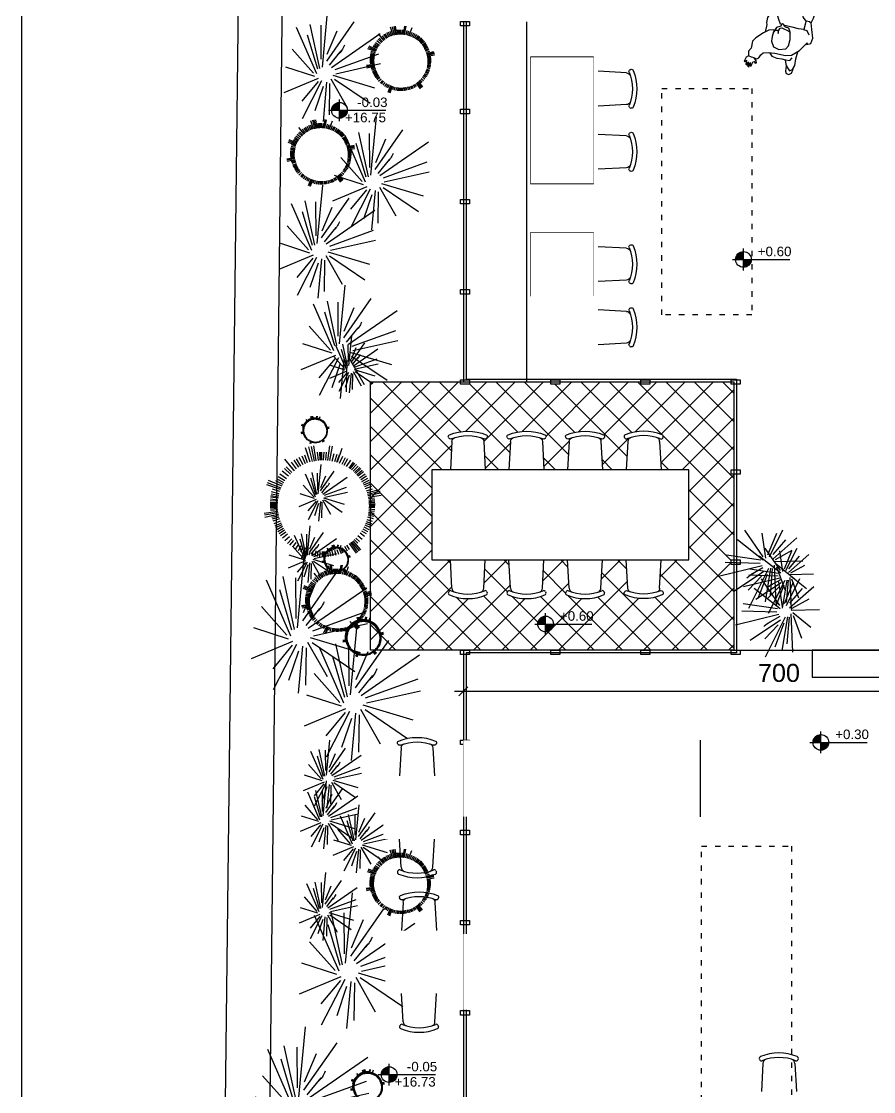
# Model space of a CAD drawing. Header units: millimetres. Extents: x 527230 to 534999, y 4569494 to 4575436.
# Drawn here: x 529141 to 530086, y 4571539 to 4572726 of the extents above; entities that cross this region are included whole.
import ezdxf
from ezdxf.enums import TextEntityAlignment as Align

# ---------------------------------------------------------------- set-up
doc = ezdxf.new("R2010")
doc.units = ezdxf.units.MM
doc.set_wipeout_variables(frame=1)
doc.linetypes.add('ACAD_ISO03W100', pattern=[30, 12, -18])
doc.layers.get('0').update_dxf_attribs({"lineweight": 0})
for name, color, linetype in [('HM-A-Merdiven', 55, 'Continuous'), ('HM-A-MobilyaSabit', 33, 'Continuous'), ('HM-L-Agac', 76, 'Continuous'), ('HM-M-Cam', 10, 'Continuous'), ('HM-S-Ahsap', 42, 'Continuous'), ('HM-S-Betonarme', 3, 'Continuous'), ('HM-X-CizgiGorunusM', 9, 'Continuous'), ('HM-X-CizgiGorunusS', 8, 'Continuous'), ('HM-X-EtiketKot', 1, 'Continuous'), ('HM-X-Pafta', 7, 'Continuous'), ('HM-X-TaramaGorunusOn', 251, 'Continuous')]:
    doc.layers.add(name, color=color, linetype=linetype)
doc.layers.add('HM-X-Olcu', color=7, linetype='Continuous', true_color=0xfa0000)
doc.styles.add('HM-100', font='arial.ttf', dxfattribs={"height": 20})
doc.linetypes.add('ZIGZAG', pattern='A,0.00254,-5.08,[131,ltypeshp.shx,S=5.08,R=0,X=-5.08,Y=0],-10.16,[131,ltypeshp.shx,S=5.08,R=180,X=5.08,Y=0],-5.08', length=20.32254)
doc.dimstyles.new('HM-100', dxfattribs={"dimscale": 100, "dimtxt": 20, "dimasz": 0.1, "dimexe": 0.1, "dimexo": 0.1, "dimgap": 0.1, "dimtad": 1, "dimdec": 0, "dimzin": 3, "dimdsep": 46, "dimtxsty": 'HM-100', "dimblk": 'OBLIQUE', "dimcen": 0, "dimdle": 0.1, "dimclrd": 256, "dimclre": 256, "dimclrt": 256, "dimadec": 1, "dimazin": 0, "dimtfac": 0.75, "dimtdec": 0, "dimtix": 1, "dimtmove": 2, "dimatfit": 2, "dimldrblk": 'DOT', "dimfxl": 1, "dimfrac": 1, "dimtolj": 1, "dimtzin": 0, "dimlwd": -1, "dimlwe": -1, "dimarcsym": 0})

# ---------------------------------------------------------------- blocks, each defined once
blk = doc.blocks.new('*U21')
for p, q in [((0, -151), (0, 151)), ((-151, 0), (643, 0))]:
    blk.add_line(p, q)
at = {"const_width": 109}
for points in [[(0, 54, 0.414214), (-54, 0, 0.414214)], [(0, -54, 0.414214), (54, 0, 0.414214)]]:
    blk.add_lwpolyline(points, format="xyb", dxfattribs=at)
blk.add_circle((0, 0), 109)
at = {"style": 'HM-100'}
for tag, p in [('%%P0.00', (666, 45)), ('-0.07', (645, -166))]:
    blk.add_attdef(tag, text='', height=132, dxfattribs=at).set_placement(p, align=Align.RIGHT)
blk = doc.blocks.new('10x5')
blk.add_lwpolyline([(125100.482784, -29564.913298), (125090.482784, -29564.913298), (125090.482784, -29569.913298), (125100.482784, -29569.913298)], close=True)
blk = doc.blocks.new('dfgdfgfd')
for p, q in [((70174.1, -6848.9), (70172.4, -6817.6)), ((70209.4, -6848.9), (70211.1, -6817.6)), ((70170.7, -6852.9), (70170.2, -6853.8)), ((70212.9, -6852.9), (70213.3, -6853.8))]:
    blk.add_line(p, q)
for centre, radius, start, end in [((70172.5, -6853.7), 2, 67.7783, 155.5308), ((70191.8, -6806.5), 49, 247.7783, 292.2217), ((70179.1, -6848.7), 5, 183.0713, 253.239), ((70204.4, -6848.7), 5, 286.761, 356.9287), ((70211, -6853.7), 2, 24.4692, 112.2217), ((70172.1, -6854.6), 2, 155.5308, 247.7351), ((70191.8, -6806.5), 54, 247.7351, 292.2649), ((70211.5, -6854.6), 2, 292.2649, 24.4692)]:
    blk.add_arc(centre, radius, start, end)
blk = doc.blocks.new('dew')
blk.add_lwpolyline([(285, 100), (0, 100), (0, 0), (285, 0)], close=True)
at = {"xscale": -1, "rotation": 180}
for p in [(-70151.8, -6717.6), (-70086.8, -6717.6), (-70021.8, -6717.6)]:
    blk.add_blockref('dfgdfgfd', p, dxfattribs=at)
at = {"rotation": 180}
blk.add_blockref('dfgdfgfd', (70426.8, -6717.6), dxfattribs=at)
for p in [(-70151.8, 6817.6), (-70086.8, 6817.6), (-70021.8, 6817.6)]:
    blk.add_blockref('dfgdfgfd', p)
at = {"xscale": -1}
blk.add_blockref('dfgdfgfd', (70426.8, 6817.6), dxfattribs=at)
blk = doc.blocks.new('02PMAN01')
at = {"color": 0, "linetype": 'ByBlock'}
for points in [[(2.53, 3.24), (2.19, 5.06), (0.97, 6.88), (-1.05, 9.38), (-2.4, 10.46), (-4.97, 10.59), (-6.05, 11.4), (-7.74, 11.27), (-8.34, 12.08), (-9.83, 12.55), (-10.1, 12.28), (-9.42, 11.74), (-10.84, 11.87), (-11.11, 11.54), (-9.9, 11.13), (-11.52, 11.06), (-11.72, 10.66), (-10.1, 10.39), (-11.25, 10.25), (-11.25, 9.85), (-9.69, 9.51), (-9.56, 9.04), (-10.1, 8.57), (-9.96, 8.16), (-9.22, 8.3), (-8.28, 9.11), (-8.48, 8.16), (-8.01, 7.49), (-6.93, 6.88), (-6.12, 6.14), (-5.78, 4.38), (-5.78, 2.02), (-6.12, -1.89), (-5.85, -4.05), (-3.82, -6.61), (-0.85, -9.04), (-1.39, -8.91), (-0.92, -10.39), (1.04, -10.93), (4.08, -10.26), (6.44, -9.72), (8.27, -10.39), (9.96, -10.73), (10.36, -10.26), (9.48, -10.06), (10.9, -9.92), (11.04, -9.45), (10.56, -9.38), (11.58, -9.25), (11.71, -8.71), (10.83, -8.5), (11.78, -8.3), (11.78, -7.9), (8.81, -7.56), (9.21, -7.15), (10.02, -6.48), (9.69, -6.01), (8, -6.61), (6.85, -7.76), (6.11, -7.69), (3.81, -7.36), (3.81, -5.47), (4.22, -3.11), (4.45, -0.37)], [(-8.21, 9.11), (-8.14, 10.19), (-7.74, 11.2)], [(4.75, 0.95), (4.82, 1.21), (6.31, 1.89), (8, 2.63), (8.88, 3.44), (9.42, 4.05), (9.08, 4.86), (7.93, 5.33), (6.65, 6.07), (4.76, 6.2), (4.15, 6), (3.54, 6.07), (1.45, 6.34)], [(7.32, 5.8), (11.64, 6.54), (13.2, 6.2), (14.48, 5.26), (14.48, 4.05), (13.33, 3.44), (11.98, 3.24), (10.5, 3.3), (8.74, 3.03)], [(-5.91, 3.78), (-6.93, 2.9), (-7.47, 1.08), (-7.53, -0.74), (-7.74, -2.09), (-7.74, -3.58), (-6.72, -4.39)], [(1.61, 3.24), (2.46, 2.63), (2.53, 2.02), (2.19, 1.68), (1.4, 1.62), (2.53, 1.48), (3.27, 1.14), (3.47, 0.54), (3.27, -0.2), (2.93, -1.28), (2.53, -2.23), (1.79, -2.63)], [(-9.83, -2.57), (-11.79, -2.5), (-12.6, -2.9), (-12.8, -3.85), (-12.19, -4.73), (-10.78, -5.13)], [(-7.74, -1.96), (-9.29, -2.36), (-10.51, -3.11), (-11.45, -3.92), (-10.84, -4.93), (-9.36, -5.54), (-6.99, -5.67), (-4.36, -6.08)], [(3.81, -7.29), (3.54, -8.44), (2.12, -9.31)], [(6.24, -9.79), (6.78, -9.11), (6.85, -7.96)]]:
    blk.add_lwpolyline(points, dxfattribs=at)
blk.add_lwpolyline([(4.98, 0.4), (4.65, 0.76), (4.01, 0.96), (3.38, 2.45), (1.79, 3.3), (0.03, 3.64), (-1.59, 3.64), (-3.6, 2.74), (-4.32, 0.74), (-3.84, -1.71), (-2.56, -2.59), (-0.24, -2.9), (2.33, -2.63), (3.63, -1.94), (3.9, -0.79), (4.06, -0.36), (4.73, -0.05)], close=True, dxfattribs=at)
blk = doc.blocks.new('agac4')
for p, q in [((3200.73, -8056.89), (3202.88, -8059.13)), ((3203.31, -8058.73), (3202.23, -8057.41)), ((3203.64, -8058.46), (3202.63, -8057.09)), ((3204.15, -8058.09), (3203.23, -8056.66)), ((3204.72, -8057.73), (3203.92, -8056.25)), ((3205.17, -8057.49), (3204.45, -8055.97)), ((3205.57, -8057.3), (3204.92, -8055.76)), ((3205.96, -8057.13), (3205.39, -8055.57)), ((3206.34, -8056.99), (3205.42, -8054.09)), ((3206.72, -8056.86), (3205.93, -8053.93)), ((3207.06, -8056.76), (3206.37, -8053.82)), ((3207.47, -8056.67), (3207.17, -8055.07)), ((3207.95, -8056.57), (3207.74, -8054.97)), ((3208.35, -8056.52), (3208.2, -8054.92)), ((3208.64, -8056.49), (3208.55, -8054.89)), ((3208.91, -8056.47), (3208.86, -8054.88)), ((3209.27, -8056.45), (3209.28, -8054.87)), ((3209.54, -8056.45), (3209.6, -8054.88)), ((3209.87, -8056.46), (3209.99, -8054.9)), ((3210.12, -8056.47), (3210.27, -8054.93)), ((3210.35, -8056.49), (3210.54, -8054.96)), ((3210.58, -8056.51), (3210.81, -8054.99)), ((3210.81, -8056.54), (3211.08, -8055.03)), ((3211.05, -8056.58), (3211.35, -8055.09)), ((3211.29, -8056.62), (3211.62, -8055.14)), ((3211.62, -8056.69), (3212.35, -8053.89)), ((3211.88, -8056.76), (3212.7, -8053.99)), ((3213.08, -8054.11), (3212.16, -8056.83)), ((3212.24, -8056.86), (3212.71, -8055.45)), ((3212.49, -8056.94), (3213, -8055.55)), ((3212.78, -8057.04), (3213.32, -8055.68)), ((3213.15, -8057.19), (3213.75, -8055.87)), ((3213.61, -8057.39), (3214.27, -8056.12)), ((3213.99, -8057.59), (3214.7, -8056.36)), ((3214.3, -8057.77), (3215.05, -8056.58)), ((3214.66, -8057.98), (3215.44, -8056.84)), ((3215, -8058.22), (3215.83, -8057.12)), ((3215.35, -8058.48), (3216.22, -8057.43)), ((3200.75, -8062.24), (3197.9, -8060.99)), ((3200.97, -8061.77), (3199.43, -8060.99)), ((3201.18, -8061.35), (3199.69, -8060.5)), ((3201.47, -8060.86), (3200.04, -8059.91)), ((3201.78, -8060.41), (3200.4, -8059.38)), ((3202.05, -8060.05), (3200.72, -8058.95)), ((3202.43, -8059.59), (3201.18, -8058.42)), ((3202.84, -8059.17), (3201.66, -8057.92)), ((3215.7, -8058.77), (3216.61, -8057.78)), ((3216.09, -8059.13), (3217.04, -8058.2)), ((3216.58, -8059.64), (3217.57, -8058.79)), ((3217, -8060.15), (3218.03, -8059.38)), ((3217.26, -8060.51), (3218.31, -8059.8)), ((3217.63, -8061.08), (3218.71, -8060.45)), ((3217.93, -8061.62), (3219.03, -8061.07)), ((3200.32, -8063.51), (3197.33, -8062.69)), ((3200.42, -8063.13), (3197.47, -8062.19)), ((3200.56, -8062.73), (3197.65, -8061.66)), ((3200.05, -8064.99), (3198.37, -8064.9)), ((3200.09, -8064.62), (3198.41, -8064.47)), ((3200.13, -8064.36), (3198.45, -8064.15)), ((3200.14, -8064.31), (3198.47, -8064.01)), ((3200.21, -8063.95), (3198.55, -8063.59)), ((3218.19, -8062.18), (3219.31, -8061.72)), ((3218.37, -8062.63), (3219.5, -8062.22)), ((3218.55, -8063.17), (3221.02, -8062.44)), ((3218.66, -8063.54), (3221.16, -8062.96)), ((3218.71, -8063.75), (3221.21, -8063.18)), ((3218.81, -8064.24), (3219.95, -8064.04)), ((3218.89, -8064.78), (3220.03, -8064.65)), ((3200, -8065.84), (3196.94, -8065.97)), ((3200.01, -8066.26), (3196.97, -8066.53)), ((3197.26, -8068.5), (3200.19, -8067.82)), ((3200.01, -8065.45), (3198.34, -8065.45)), ((3200.04, -8066.8), (3198.41, -8067.04)), ((3200.1, -8067.32), (3198.5, -8067.65)), ((3200.19, -8067.79), (3198.61, -8068.19)), ((3200.32, -8068.36), (3198.79, -8068.85)), ((3200.47, -8068.89), (3198.99, -8069.46)), ((3218.57, -8068.63), (3219.59, -8068.98)), ((3218.69, -8068.2), (3219.73, -8068.5)), ((3218.78, -8067.8), (3219.84, -8068.06)), ((3218.86, -8067.31), (3219.94, -8067.52)), ((3218.89, -8067.08), (3219.99, -8067.21)), ((3218.91, -8066.92), (3220, -8067.09)), ((3218.93, -8066.7), (3220.04, -8066.79)), ((3218.95, -8065.35), (3220.08, -8065.28)), ((3218.96, -8065.79), (3220.09, -8065.78)), ((3218.96, -8066.21), (3220.08, -8066.24)), ((3200.63, -8069.32), (3199.19, -8069.97)), ((3200.86, -8069.88), (3199.48, -8070.61)), ((3201.13, -8070.42), (3199.82, -8071.23)), ((3201.28, -8070.69), (3199.99, -8071.51)), ((3201.47, -8070.99), (3200.23, -8071.88)), ((3201.71, -8071.36), (3200.52, -8072.29)), ((3201.91, -8071.64), (3200.76, -8072.6)), ((3202.1, -8071.88), (3200.99, -8072.87)), ((3202.35, -8072.17), (3201.27, -8073.18)), ((3202.56, -8072.41), (3201.54, -8073.46)), ((3216.27, -8072.55), (3218.01, -8074.3)), ((3216.47, -8072.34), (3218.28, -8074.01)), ((3216.69, -8072.08), (3218.54, -8073.72)), ((3217.09, -8071.59), (3217.93, -8072.24)), ((3217.37, -8071.19), (3218.25, -8071.8)), ((3217.68, -8070.69), (3218.59, -8071.26)), ((3217.82, -8070.44), (3218.76, -8070.95)), ((3217.97, -8070.15), (3218.92, -8070.66)), ((3218.18, -8069.69), (3219.15, -8070.15)), ((3218.39, -8069.18), (3219.39, -8069.58)), ((3202.93, -8072.78), (3201.98, -8073.88)), ((3203.27, -8073.09), (3202.38, -8074.21)), ((3203.61, -8073.37), (3202.78, -8074.52)), ((3203.94, -8073.62), (3203.18, -8074.8)), ((3204.29, -8073.86), (3203.58, -8075.05)), ((3204.59, -8074.05), (3203.94, -8075.26)), ((3204.97, -8074.27), (3204.38, -8075.49)), ((3205.81, -8074.67), (3204.86, -8077.22)), ((3205.43, -8074.5), (3204.91, -8075.74)), ((3206.1, -8074.79), (3205.23, -8077.36)), ((3206.36, -8074.88), (3205.56, -8077.46)), ((3206.72, -8075), (3206.03, -8077.6)), ((3206.99, -8075.08), (3206.69, -8076.33)), ((3207.32, -8075.16), (3207.07, -8076.41)), ((3207.57, -8075.22), (3207.36, -8076.47)), ((3207.81, -8075.26), (3207.63, -8076.51)), ((3208.05, -8075.3), (3207.9, -8076.55)), ((3208.29, -8075.34), (3208.17, -8076.57)), ((3208.54, -8075.36), (3208.45, -8076.6)), ((3208.79, -8075.39), (3208.73, -8076.61)), ((3209.14, -8075.4), (3209.12, -8076.62)), ((3209.42, -8075.41), (3209.44, -8076.62)), ((3209.8, -8075.41), (3209.87, -8076.6)), ((3210.08, -8075.39), (3210.18, -8076.58)), ((3210.4, -8075.37), (3210.53, -8076.54)), ((3210.81, -8075.32), (3211, -8076.48)), ((3211.33, -8075.23), (3211.57, -8076.37)), ((3211.76, -8075.13), (3212.05, -8076.25)), ((3212.12, -8075.04), (3212.45, -8076.13)), ((3212.53, -8074.91), (3212.9, -8075.98)), ((3212.94, -8074.76), (3213.35, -8075.8)), ((3213.36, -8074.58), (3213.82, -8075.6)), ((3213.78, -8074.38), (3214.28, -8075.37)), ((3214.26, -8074.12), (3214.81, -8075.07)), ((3214.87, -8073.73), (3215.49, -8074.63)), ((3215.41, -8073.33), (3216.08, -8074.18)), ((3215.77, -8073.03), (3216.47, -8073.85)), ((3216.02, -8072.79), (3217.74, -8074.57))]:
    blk.add_line(p, q)
blk = doc.blocks.new('agac2')
for p, q in [((3334.01, -7981.29), (3333.42, -7931.07)), ((3330.76, -7975.97), (3310.1, -7940.52)), ((3335.48, -7974.79), (3338.14, -7945.84)), ((3336.07, -7982.76), (3347.29, -7945.84)), ((3326.33, -7980.99), (3287.37, -7948.79)), ((3330.76, -7970.06), (3323.97, -7949.38)), ((3338.14, -7987.49), (3358.8, -7949.38)), ((3337.85, -7983.35), (3348.77, -7955.29)), ((3323.09, -7982.47), (3287.08, -7965.93)), ((3328.1, -7979.22), (3319.25, -7966.22)), ((3341.09, -7987.19), (3360.87, -7968.29)), ((3322.2, -7986.01), (3284.71, -7974.2)), ((3339.62, -7989.85), (3365, -7983.95)), ((3324.56, -7987.49), (3288.26, -7995.17)), ((3322.79, -7990.74), (3290.91, -8008.76)), ((3326.04, -7990.74), (3310.1, -8014.08)), ((3336.66, -7991.33), (3365, -8006.1)), ((3326.63, -7994.88), (3324.86, -8021.46)), ((3329.29, -7993.99), (3329.58, -8027.66)), ((3331.94, -7997.83), (3337.26, -8019.1)), ((3333.71, -7993.1), (3347.59, -8026.78)), ((3336.66, -7993.99), (3349.06, -8011.71))]:
    blk.add_line(p, q)
at = {"linetype": 'ZIGZAG'}
blk.add_arc((3334.61, -7956.24), 18.53, 195.72618, 225.02927, dxfattribs=at)
blk = doc.blocks.new('agac5')
for p, q in [((3155.53, -8067.48), (3154.43, -8064.84)), ((3156.2, -8067.19), (3155.22, -8064.52)), ((3156.86, -8066.95), (3155.27, -8061.97)), ((3157.51, -8066.73), (3156.15, -8061.71)), ((3158.09, -8066.57), (3156.91, -8061.51)), ((3158.79, -8066.4), (3158.28, -8063.66)), ((3159.62, -8066.24), (3159.26, -8063.5)), ((3160.29, -8066.15), (3160.05, -8063.41)), ((3160.81, -8066.09), (3160.65, -8063.36)), ((3161.26, -8066.06), (3161.18, -8063.34)), ((3161.88, -8066.03), (3161.9, -8063.33)), ((3162.34, -8066.03), (3162.45, -8063.34)), ((3162.91, -8066.04), (3163.11, -8063.37)), ((3163.33, -8066.06), (3163.59, -8063.42)), ((3163.73, -8066.1), (3164.06, -8063.47)), ((3164.13, -8066.14), (3164.52, -8063.53)), ((3164.53, -8066.19), (3164.98, -8063.6)), ((3164.93, -8066.25), (3165.44, -8063.69)), ((3165.34, -8066.33), (3165.92, -8063.79)), ((3165.9, -8066.44), (3167.16, -8061.65)), ((3166.36, -8066.56), (3167.75, -8061.81)), ((3168.4, -8062.01), (3166.83, -8066.69)), ((3166.96, -8066.73), (3167.77, -8064.32)), ((3167.4, -8066.87), (3168.27, -8064.49)), ((3167.89, -8067.04), (3168.83, -8064.71)), ((3168.53, -8067.29), (3169.56, -8065.03)), ((3147.24, -8066.78), (3150.92, -8070.62)), ((3150.85, -8070.69), (3148.84, -8068.55)), ((3151.66, -8069.94), (3149.81, -8067.67)), ((3152.23, -8069.48), (3150.49, -8067.13)), ((3153.1, -8068.84), (3151.53, -8066.39)), ((3154.08, -8068.23), (3152.7, -8065.69)), ((3154.85, -8067.81), (3153.62, -8065.21)), ((3169.32, -8067.65), (3170.45, -8065.47)), ((3169.98, -8067.98), (3171.19, -8065.88)), ((3170.51, -8068.29), (3171.79, -8066.24)), ((3171.11, -8068.66), (3172.46, -8066.69)), ((3171.71, -8069.07), (3173.13, -8067.18)), ((3172.31, -8069.52), (3173.8, -8067.72)), ((3172.91, -8070.01), (3174.46, -8068.31)), ((3148.51, -8073.58), (3146.05, -8071.96)), ((3149.03, -8072.82), (3146.67, -8071.05)), ((3149.5, -8072.2), (3147.22, -8070.32)), ((3150.15, -8071.42), (3148.01, -8069.4)), ((3173.58, -8070.63), (3175.2, -8069.03)), ((3174.41, -8071.5), (3176.11, -8070.05)), ((3175.12, -8072.37), (3176.89, -8071.06)), ((3175.58, -8072.99), (3177.38, -8071.77)), ((3146.72, -8077.48), (3141.65, -8075.87)), ((3146.94, -8076.8), (3141.95, -8074.95)), ((3147.27, -8075.95), (3142.4, -8073.81)), ((3147.64, -8075.14), (3145.02, -8073.81)), ((3148.01, -8074.43), (3145.45, -8072.97)), ((3176.21, -8073.96), (3178.06, -8072.89)), ((3176.72, -8074.89), (3178.61, -8073.95)), ((3177.17, -8075.86), (3179.09, -8075.06)), ((3177.48, -8076.62), (3179.41, -8075.92)), ((3177.79, -8077.55), (3182.03, -8076.3)), ((3146.53, -8078.13), (3141.41, -8076.73)), ((3146.15, -8080.04), (3143.26, -8079.78)), ((3146.22, -8079.58), (3143.34, -8079.23)), ((3146.23, -8079.51), (3143.37, -8079)), ((3146.35, -8078.89), (3143.51, -8078.27)), ((3177.97, -8078.18), (3182.26, -8077.19)), ((3178.06, -8078.55), (3182.34, -8077.57)), ((3178.24, -8079.38), (3180.19, -8079.04)), ((3178.38, -8080.32), (3180.33, -8080.09)), ((3145.99, -8082.13), (3140.75, -8082.34)), ((3146, -8082.85), (3140.79, -8083.3)), ((3146.01, -8081.46), (3143.14, -8081.45)), ((3146.07, -8080.66), (3143.19, -8080.52)), ((3146.06, -8083.77), (3143.27, -8084.18)), ((3178.41, -8083.99), (3180.28, -8084.27)), ((3178.44, -8083.6), (3180.34, -8083.75)), ((3178.47, -8081.28), (3180.4, -8081.17)), ((3178.49, -8082.76), (3180.4, -8082.81)), ((3178.5, -8082.05), (3180.42, -8082.02)), ((3141.28, -8086.69), (3146.32, -8085.52)), ((3146.17, -8084.67), (3143.42, -8085.22)), ((3146.31, -8085.47), (3143.61, -8086.16)), ((3146.53, -8086.44), (3143.91, -8087.29)), ((3146.8, -8087.35), (3144.26, -8088.34)), ((3177.51, -8087.85), (3179.22, -8088.54)), ((3177.82, -8086.92), (3179.58, -8087.52)), ((3178.02, -8086.17), (3179.81, -8086.69)), ((3178.18, -8085.48), (3180, -8085.92)), ((3178.32, -8084.65), (3180.17, -8085)), ((3178.38, -8084.26), (3180.25, -8084.48)), ((3147.07, -8088.1), (3144.6, -8089.2)), ((3147.47, -8089.05), (3145.1, -8090.3)), ((3147.93, -8089.98), (3145.67, -8091.36)), ((3148.18, -8090.43), (3145.97, -8091.85)), ((3148.5, -8090.96), (3146.38, -8092.47)), ((3148.92, -8091.59), (3146.88, -8093.18)), ((3175.77, -8091.29), (3177.27, -8092.35)), ((3176.3, -8090.45), (3177.85, -8091.41)), ((3176.54, -8090.01), (3178.15, -8090.88)), ((3176.8, -8089.51), (3178.42, -8090.38)), ((3177.16, -8088.73), (3178.82, -8089.52)), ((3149.27, -8092.07), (3147.3, -8093.71)), ((3149.59, -8092.48), (3147.69, -8094.18)), ((3150.01, -8092.98), (3148.16, -8094.71)), ((3150.37, -8093.38), (3148.63, -8095.19)), ((3151.01, -8094.03), (3149.39, -8095.9)), ((3151.59, -8094.55), (3150.07, -8096.48)), ((3152.17, -8095.03), (3150.76, -8097.01)), ((3152.75, -8095.47), (3151.44, -8097.48)), ((3172.41, -8094.96), (3173.56, -8096.42)), ((3173.01, -8094.45), (3174.22, -8095.85)), ((3173.46, -8094.05), (3176.39, -8097.1)), ((3173.88, -8093.63), (3176.85, -8096.64)), ((3174.22, -8093.27), (3177.32, -8096.14)), ((3174.61, -8092.83), (3177.76, -8095.64)), ((3175.29, -8091.98), (3176.73, -8093.1)), ((3153.34, -8095.87), (3152.13, -8097.92)), ((3153.86, -8096.21), (3152.74, -8098.28)), ((3154.52, -8096.58), (3153.5, -8098.67)), ((3155.95, -8097.26), (3154.32, -8101.64)), ((3155.3, -8096.97), (3154.4, -8099.09)), ((3156.45, -8097.46), (3154.96, -8101.87)), ((3156.89, -8097.62), (3155.53, -8102.05)), ((3157.5, -8097.83), (3156.32, -8102.28)), ((3157.97, -8097.96), (3157.46, -8100.11)), ((3158.54, -8098.11), (3158.12, -8100.25)), ((3158.97, -8098.2), (3158.6, -8100.34)), ((3159.38, -8098.28), (3159.07, -8100.42)), ((3159.79, -8098.35), (3159.53, -8100.48)), ((3160.2, -8098.4), (3160, -8100.53)), ((3160.62, -8098.45), (3160.47, -8100.57)), ((3161.06, -8098.49), (3160.96, -8100.6)), ((3161.65, -8098.52), (3161.63, -8100.61)), ((3162.14, -8098.53), (3162.18, -8100.61)), ((3162.8, -8098.52), (3162.91, -8100.58)), ((3163.27, -8098.5), (3163.44, -8100.54)), ((3163.81, -8098.46), (3164.04, -8100.48)), ((3164.53, -8098.37), (3164.84, -8100.36)), ((3165.41, -8098.22), (3165.82, -8100.17)), ((3166.15, -8098.06), (3166.65, -8099.97)), ((3166.77, -8097.89), (3167.33, -8099.77)), ((3167.47, -8097.67), (3168.11, -8099.51)), ((3168.17, -8097.41), (3168.88, -8099.21)), ((3168.89, -8097.11), (3169.67, -8098.86)), ((3169.61, -8096.77), (3170.47, -8098.46)), ((3170.44, -8096.32), (3171.38, -8097.95)), ((3171.48, -8095.65), (3172.53, -8097.2))]:
    blk.add_line(p, q)
blk = doc.blocks.new('e234')
blk.add_wipeout([(524547.3, 4570918.9), (524547.3, 4570848.9), (524477.3, 4570848.9), (524477.3, 4570918.9)]).dxf.layer = 'HM-A-MobilyaSabit'
at = {"layer": 'HM-A-MobilyaSabit', "xscale": -1, "rotation": 180}
blk.add_blockref('dfgdfgfd', (454322.8, 4564101.3), dxfattribs=at)
blk.add_wipeout([(524477.3, 4570918.9), (524547.3, 4570918.9), (524547.3, 4570848.9), (524477.3, 4570848.9)]).dxf.layer = 'HM-A-MobilyaSabit'
at = {"layer": 'HM-A-MobilyaSabit'}
blk.add_blockref('dfgdfgfd', (454322.8, 4577666.6), dxfattribs=at)
blk = doc.blocks.new('_OBLIQUE')
at = {"color": 0, "linetype": 'ByBlock'}
blk.add_line((-0.5, -0.5), (0.5, 0.5), dxfattribs=at)
blk = doc.blocks.new('*D30')
at = {"layer": 'Defpoints', "color": 0, "transparency": 16777216}
for p in [(529631.1, 4572023.5), (530331.1, 4572023.5), (530331.1, 4571982.8)]:
    blk.add_point(p, dxfattribs=at)
at = {"layer": 'HM-X-Olcu', "transparency": 16777216}
for p, q in [((529631.1, 4572013.5), (529631.1, 4571972.8)), ((530331.1, 4572013.5), (530331.1, 4571972.8)), ((529621.1, 4571982.8), (530341.1, 4571982.8))]:
    blk.add_line(p, q, dxfattribs=at)
at = {"layer": 'HM-X-Olcu', "transparency": 16777216, "xscale": 10, "yscale": 10, "zscale": 10, "rotation": 180}
blk.add_blockref('_OBLIQUE', (529631.1, 4571982.8), dxfattribs=at)
at = {"layer": 'HM-X-Olcu', "transparency": 16777216, "xscale": 10, "yscale": 10, "zscale": 10}
blk.add_blockref('_OBLIQUE', (530331.1, 4571982.8), dxfattribs=at)
at = {"layer": 'HM-X-Olcu', "transparency": 16777216, "insert": (529981.1, 4572003), "char_height": 20, "attachment_point": 5, "style": 'HM-100'}
blk.add_mtext('\\A1;700 ', dxfattribs=at)
blk = doc.blocks.new('_Dot')
at = {"color": 0, "linetype": 'ByBlock', "lineweight": -2}
blk.add_line((-0.5, 0), (-1, 0), dxfattribs=at)
at = {"color": 0, "linetype": 'ByBlock', "const_width": 0.5}
blk.add_lwpolyline([(-0.25, 0, 1), (0.25, 0, 1)], format="xyb", close=True, dxfattribs=at)

msp = doc.modelspace()

# ---------------------------------------------------------------- hatches: boundary and pattern name
at = {"layer": 'HM-X-TaramaGorunusOn'}
h = msp.add_hatch(dxfattribs=at)
h.set_pattern_fill('ANSI37', color=256, scale=7)
h.set_pattern_definition([(45, (5064.75, 0), (-15.71544821, 15.71544821), []), (135, (5064.75, 0), (-15.71544821, -15.71544821), [])])
h.paths.add_polyline_path([(529931.1, 4572323.5), (529928.1, 4572323.5), (529928.1, 4572326.1), (529838.1, 4572326.1), (529838.1, 4572323.5), (529828.1, 4572323.5), (529828.1, 4572326.1), (529738.1, 4572326.1), (529738.1, 4572323.5), (529728.1, 4572323.5), (529728.1, 4572326.1), (529638.1, 4572326.1), (529638.1, 4572323.5), (529628.1, 4572323.5), (529628.1, 4572326.1), (529605.5, 4572326.1), (529605.7, 4572228.5), (529616.7, 4572228.5), (529618.4, 4572259.8, -0.316104), (529622, 4572264.3, 0.023831), (529617.6, 4572262.8, -0.40277), (529615, 4572263.8), (529614.6, 4572264.7, -0.425532), (529615.6, 4572267.4, -0.19678), (529656.6, 4572267.4, -0.425536), (529657.6, 4572264.7), (529657.2, 4572263.8, -0.40277), (529654.6, 4572262.8, 0.023831), (529650.2, 4572264.3, -0.316104), (529653.8, 4572259.8), (529655.5, 4572228.5), (529681.7, 4572228.5), (529683.4, 4572259.8, -0.316104), (529687, 4572264.3, 0.023831), (529682.6, 4572262.8, -0.40277), (529680, 4572263.8), (529679.6, 4572264.7, -0.425532), (529680.6, 4572267.4, -0.19678), (529721.6, 4572267.4, -0.425536), (529722.6, 4572264.7), (529722.2, 4572263.8, -0.40277), (529719.6, 4572262.8, 0.023831), (529715.2, 4572264.3, -0.316104), (529718.8, 4572259.8), (529720.5, 4572228.5), (529746.7, 4572228.5), (529748.4, 4572259.8, -0.316104), (529752, 4572264.3, 0.023831), (529747.6, 4572262.8, -0.40277), (529745, 4572263.8), (529744.6, 4572264.7, -0.425532), (529745.6, 4572267.4, -0.19678), (529786.6, 4572267.4, -0.425536), (529787.6, 4572264.7), (529787.2, 4572263.8, -0.40277), (529784.6, 4572262.8, 0.023831), (529780.2, 4572264.3, -0.316104), (529783.8, 4572259.8), (529785.5, 4572228.5), (529811.7, 4572228.5), (529813.4, 4572259.8, -0.316104), (529817, 4572264.3, 0.023831), (529812.6, 4572262.8, -0.402776), (529810, 4572263.8), (529809.6, 4572264.7, -0.425527), (529810.6, 4572267.4, -0.19678), (529851.6, 4572267.4, -0.425531), (529852.6, 4572264.7), (529852.2, 4572263.8, -0.40277), (529849.6, 4572262.8, 0.023831), (529845.2, 4572264.3, -0.316104), (529848.8, 4572259.8), (529850.5, 4572228.5), (529881.1, 4572228.5), (529881.1, 4572128.5), (529850.5, 4572128.5), (529848.8, 4572097.3, -0.316104), (529845.2, 4572092.8, 0.023831), (529849.6, 4572094.3, -0.40277), (529852.2, 4572093.3), (529852.6, 4572092.4, -0.425527), (529851.6, 4572089.7, -0.19678), (529810.6, 4572089.7, -0.425536), (529809.6, 4572092.4), (529810, 4572093.3, -0.40277), (529812.6, 4572094.3, 0.023831), (529817, 4572092.8, -0.316101), (529813.4, 4572097.3), (529811.7, 4572128.5), (529785.5, 4572128.5), (529783.8, 4572097.3, -0.316104), (529780.2, 4572092.8, 0.023831), (529784.6, 4572094.3, -0.40277), (529787.2, 4572093.3), (529787.6, 4572092.4, -0.425527), (529786.6, 4572089.7, -0.19678), (529745.6, 4572089.7, -0.425536), (529744.6, 4572092.4), (529745, 4572093.3, -0.40277), (529747.6, 4572094.3, 0.023831), (529752, 4572092.8, -0.316102), (529748.4, 4572097.3), (529746.7, 4572128.5), (529720.5, 4572128.5), (529718.8, 4572097.3, -0.316104), (529715.2, 4572092.8, 0.023831), (529719.6, 4572094.3, -0.40277), (529722.2, 4572093.3), (529722.6, 4572092.4, -0.425527), (529721.6, 4572089.7, -0.19678), (529680.6, 4572089.7, -0.425536), (529679.6, 4572092.4), (529680, 4572093.3, -0.40277), (529682.6, 4572094.3, 0.023831), (529687, 4572092.8, -0.316102), (529683.4, 4572097.3), (529681.7, 4572128.5), (529655.5, 4572128.5), (529653.8, 4572097.3, -0.316104), (529650.2, 4572092.8, 0.023831), (529654.6, 4572094.3, -0.40277), (529657.2, 4572093.3), (529657.6, 4572092.4, -0.425527), (529656.6, 4572089.7, -0.19678), (529615.6, 4572089.7, -0.425536), (529614.6, 4572092.4), (529615, 4572093.3, -0.40277), (529617.6, 4572094.3, 0.023831), (529622, 4572092.8, -0.316102), (529618.4, 4572097.3), (529616.7, 4572128.5), (529606, 4572128.5), (529606.3, 4572028.5), (529631.1, 4572028.5), (529638.1, 4572028.5), (529931.1, 4572028.5), (529931.1, 4572123.5), (529928.1, 4572123.5), (529928.1, 4572128.5), (529931.1, 4572128.5), (529931.1, 4572223.5), (529928.1, 4572223.5), (529928.1, 4572228.5), (529931.1, 4572228.5)])
h.paths.add_polyline_path([(529731, 4572057.4, -1), (529713.6, 4572057.4, -1)], flags=16)
h.paths.add_polyline_path([(529722.3, 4572057.4), (529726.7, 4572057.4, -0.414214), (529722.3, 4572053.1), (529722.3, 4572057.4), (529718, 4572057.4, -0.414214), (529722.3, 4572061.7)], flags=0)
h.paths.add_polyline_path([(529605.5, 4572326.1), (529528.2, 4572326.1), (529528.2, 4572028.5), (529606.3, 4572028.5), (529606, 4572128.5), (529596.1, 4572128.5), (529596.1, 4572228.5), (529605.7, 4572228.5)])

# ---------------------------------------------------------------- linework, layer by layer
at = {"layer": 'HM-A-Merdiven'}
msp.add_line((529938.1, 4572028.5), (530324, 4572028.5), dxfattribs=at)
msp.add_lwpolyline([(530018.1, 4571998.5), (530231.1, 4571998.5), (530231.1, 4572028.5), (530018.1, 4572028.5)], close=True, dxfattribs=at)
at = {"layer": 'HM-A-MobilyaSabit'}
for points in [[(529705.6, 4572686.2), (529705.6, 4572616.2), (529775.6, 4572616.2), (529775.6, 4572686.2)], [(529705.6, 4572616.2), (529705.6, 4572546.2), (529775.6, 4572546.2), (529775.6, 4572616.2)], [(529705.6, 4572491.5), (529705.6, 4572421.5), (529775.6, 4572421.5), (529775.6, 4572491.5)]]:
    msp.add_lwpolyline(points, close=True, dxfattribs=at)
at = {"layer": 'HM-M-Cam'}
for points in [[(529631.1, 4572726.1), (529631.1, 4572726.1), (529631.1, 4572326.1), (529931.1, 4572326.1), (529931.1, 4572028.5), (529631.1, 4572028.5), (529631.1, 4571528.5)], [(529634.1, 4572726.1), (529634.1, 4572726.1), (529634.1, 4572329.1), (529934.1, 4572329.1), (529934.1, 4572025.5), (529634.1, 4572025.5), (529634.1, 4571531.5)]]:
    msp.add_lwpolyline(points, dxfattribs=at)
at = {"layer": 'HM-S-Betonarme'}
for points in [[(532114.1, 4574934.8), (532090, 4574870.9), (532043.7, 4574760.7), (531999, 4574674.3), (531951.7, 4574639.5), (531884.2, 4574624.6), (531768, 4574610.3), (530977.9, 4574575.4), (530904.1, 4574572.9), (530771.5, 4574568.4), (530655.6, 4574562.8), (530632.2, 4574565.8), (530634.2, 4574495.5), (530715.2, 4573408.9), (530663.8, 4573344.2), (529436.8, 4573355.7), (529407, 4570668), (531211.5, 4570670.4), (531426, 4570672.1), (531543, 4570704.1), (531625.2, 4570754.6), (531681.3, 4570828.5), (531712.2, 4570919.3), (531723.5, 4570990.8)], [(531723.5, 4571010.8), (531754.5, 4571011.6), (531754.9, 4571033.6), (531845, 4571031.9), (531846, 4570966.9), (531770.1, 4570965.4), (531761, 4570907.3), (531726.1, 4570804.8), (531659.3, 4570716.9), (531563.1, 4570657.7), (531432.9, 4570622.2), (531211.7, 4570620.4), (529356.4, 4570617.9), (529389.6, 4573406.1)]]:
    msp.add_lwpolyline(points, dxfattribs=at)
at = {"layer": 'HM-X-CizgiGorunusM'}
msp.add_lwpolyline([(529631.1, 4572028.5), (529528.2, 4572028.5), (529528.2, 4572326.1), (529631.1, 4572326.1)], dxfattribs=at)
at = {"layer": 'HM-X-CizgiGorunusS', "linetype": 'ACAD_ISO03W100', "ltscale": 0.5}
msp.add_lwpolyline([(529951.2, 4572651.6), (529951.2, 4572400.5), (529851.2, 4572400.5), (529851.2, 4572651.6)], close=True, dxfattribs=at)
at = {"layer": 'HM-X-Pafta'}
msp.add_lwpolyline([(533341, 4575436.3), (529141, 4575436.3), (529141, 4569496.3), (533341, 4569496.3)], close=True, dxfattribs=at)

# ---------------------------------------------------------------- block references
at = {"layer": 'HM-A-MobilyaSabit'}
msp.add_blockref('dew', (529596.1, 4572128.5), dxfattribs=at)
at = {"layer": 'HM-A-MobilyaSabit', "rotation": 180}
msp.add_blockref('dfgdfgfd', (600172.8, 4564720.9), dxfattribs=at)
at = {"layer": 'HM-L-Agac', "extrusion": (0, 0, -1)}
for p, xscale, yscale, zscale, rotation in [((-534657.6, 4582654.3), 1.299999999999565, 1.299999999999565, -1.299999999999999, 4.775009062266658), ((-534711.5, 4582534.2), 1.299999999999565, 1.299999999999565, -1.299999999999999, 4.775009062266658), ((-534652, 4582458.4), 1.299999999999565, 1.299999999999565, -1.299999999999999, 4.775009062266658), ((-534676.5, 4582347.1), 1.299999999999565, 1.299999999999565, -1.299999999999999, 4.775009062266658), ((-532095.6, 4577333.7), 0.6499999999997825, 0.6499999999997825, -0.6499999999999997, 4.775009062266658), ((-532061.6, 4577191.2), 0.6499999999997825, 0.6499999999997825, -0.6499999999999997, 4.775009062266658), ((-523582, 4566509.4), 0.9827999999996712, 0.9827999999996712, -0.9827999999999995, 206.0386328525841), ((-532049.7, 4577123.2), 0.6499999999997825, 0.6499999999997825, -0.6499999999999997, 4.775009062266658), ((-524664.9, 4567431.3), 0.818999999999726, 0.818999999999726, -0.8189999999999996, 206.0386328525841), ((-535666.6, 4584027.8), 1.559999999999478, 1.559999999999478, -1.559999999999999, 4.775009062266657), ((-523600.6, 4566455.4), 0.9827999999996712, 0.9827999999996712, -0.9827999999999995, 206.0386328525841), ((-535725.3, 4583953.3), 1.559999999999478, 1.559999999999478, -1.559999999999999, 4.775009062266657), ((-532589, 4577876.9), 0.779999999999739, 0.779999999999739, -0.7799999999999996, 4.775009062266657), ((-532585.4, 4577831.7), 0.779999999999739, 0.779999999999739, -0.7799999999999996, 4.775009062266657), ((-532621.6, 4577805.1), 0.779999999999739, 0.779999999999739, -0.7799999999999996, 4.775009062266657), ((-532584.5, 4577730), 0.779999999999739, 0.779999999999739, -0.7799999999999996, 4.775009062266657), ((-535720, 4583655.8), 1.559999999999478, 1.559999999999478, -1.559999999999999, 4.775009062266657), ((-535668, 4583507), 1.559999999999478, 1.559999999999478, -1.559999999999999, 4.775009062266657)]:
    msp.add_blockref('agac2', p, dxfattribs=dict(at, xscale=xscale, yscale=yscale, zscale=zscale, rotation=rotation))
at = {"layer": 'HM-L-Agac', "rotation": 83.97506944101104}
for name, p, xscale, yscale, zscale in [('agac4', (505586.2, 4585281.7), -3.12, 3.12, 3.12), ('agac4', (505497.8, 4585177.9), -3.12, 3.12, 3.12), ('agac4', (519477, 4577521.8), -1.3, 1.3, 1.3), ('agac5', (505433.9, 4584647), -3.12, 3.12, 3.12), ('agac4', (519500.4, 4577378.8), -1.3, 1.3, 1.3), ('agac5', (515066, 4579557.9), -1.872, 1.872, 1.872), ('agac4', (515134.9, 4579601.8), -1.872, 1.872, 1.872), ('agac4', (505585.8, 4584368.5), -3.12, 3.12, 3.12), ('agac4', (517537.3, 4577843.5), -1.56, 1.56, 1.56)]:
    msp.add_blockref(name, p, dxfattribs=dict(at, xscale=xscale, yscale=yscale, zscale=zscale))
at = {"layer": 'HM-L-Agac', "xscale": -1, "rotation": 180}
msp.add_blockref('10x5', (404537.6, 4542058.6), dxfattribs=at)
at = {"layer": 'HM-S-Ahsap', "xscale": -1, "rotation": 180}
for p in [(404537.6, 4543156.1), (404537.6, 4543058.6), (404537.6, 4542958.6), (404537.6, 4542858.6), (404537.6, 4542758.6), (404537.6, 4542758.6), (404637.6, 4542758.6), (404737.6, 4542758.6), (404837.6, 4542758.6), (404837.6, 4542658.6), (404837.6, 4542558.6), (404537.6, 4542458.6), (404637.6, 4542458.6), (404737.6, 4542458.6), (404837.6, 4542458.6), (404537.6, 4542358.6), (404537.6, 4542258.6), (404537.6, 4542158.6)]:
    msp.add_blockref('10x5', p, dxfattribs=at)
at = {"layer": 'HM-X-CizgiGorunusM', "xscale": 3.10082126351452, "yscale": 3.10082126351452, "zscale": 3.10082126351452, "rotation": 83.59782586546831}
msp.add_blockref('02PMAN01', (529984.7, 4572707.9), dxfattribs=at)
at = {"layer": 'HM-X-EtiketKot', "xscale": 0.08000000000000002, "yscale": 0.08000000000000002, "zscale": 0.08000000000000002}
for p, values in [((529493.7, 4572627.4), {'-0.07': '+16.75', '%%P0.00': '-0.03'}), ((529548.8, 4571557.4), {'-0.07': '+16.73', '%%P0.00': '-0.05'})]:
    msp.add_blockref('*U21', p, dxfattribs=at).add_auto_attribs(values)
at = {"layer": 'HM-X-EtiketKot'}
ref = msp.add_blockref('*U21', (529941.7, 4572461.9), dxfattribs=dict(at, xscale=0.08000000000000002, yscale=0.08000000000000002, zscale=0.08000000000000002))
ref.add_attrib('%%P0.00', '+0.60', dxfattribs={"layer": '0', "height": 10.58, "style": 'HM-100'}).set_placement((529995, 4572465.5), align=Align.RIGHT)
ref = msp.add_blockref('*U21', (529722.3, 4572057.4), dxfattribs=dict(at, xscale=0.08000000000000002, yscale=0.08000000000000002, zscale=0.08000000000000002))
ref.add_attrib('%%P0.00', '+0.60', dxfattribs={"layer": '0', "height": 10.58, "style": 'HM-100'}).set_placement((529775.6, 4572061), align=Align.RIGHT)
ref = msp.add_blockref('*U21', (530027.6, 4571926), dxfattribs=dict(at, xscale=0.08000000000000002, yscale=0.08000000000000002, zscale=0.08000000000000002))
ref.add_attrib('%%P0.00', '+0.30', dxfattribs={"layer": '0', "height": 10.58, "style": 'HM-100'}).set_placement((530080.9, 4571929.7), align=Align.RIGHT)

# ---------------------------------------------------------------- next in the draw order: block references
at = {"layer": 'HM-A-MobilyaSabit', "color": 6}
for p in [(5065.1, 969.8), (5067.4, 798.3)]:
    msp.add_blockref('e234', p, dxfattribs=at)

# ---------------------------------------------------------------- next in the draw order: wipeouts: each hides what was drawn before it
for points in [[(529775.6, 4572491.5), (529775.6, 4572421.5), (529705.6, 4572421.5), (529705.6, 4572491.5)], [(529682.9, 4571928.5), (529681.2, 4571959.8), (529680.1, 4571962.6), (529677.6, 4571964.3), (529682, 4571962.8), (529683.5, 4571962.8), (529684.6, 4571963.8), (529685.1, 4571966.3), (529684, 4571967.4), (529663.5, 4571971.4), (529643, 4571967.4), (529641.9, 4571966.3), (529642, 4571964.7), (529643.5, 4571962.8), (529645, 4571962.8), (529649.4, 4571964.3), (529646.9, 4571962.6), (529646.9, 4571962.6), (529645.8, 4571959.8), (529645, 4571944.2), (529644.1, 4571928.5)], [(529747.9, 4571928.5), (529746.2, 4571959.8), (529745.1, 4571962.6), (529742.6, 4571964.3), (529747, 4571962.8), (529748.5, 4571962.8), (529749.6, 4571963.8), (529750.1, 4571966.3), (529749, 4571967.4), (529728.5, 4571971.4), (529708, 4571967.4), (529706.9, 4571966.3), (529707, 4571964.7), (529708.5, 4571962.8), (529710, 4571962.8), (529714.4, 4571964.3), (529711.9, 4571962.6), (529711.9, 4571962.6), (529710.8, 4571959.8), (529710, 4571944.2), (529709.1, 4571928.5)], [(529880.7, 4571928.5), (529879, 4571959.8), (529877.9, 4571962.6), (529875.4, 4571964.3), (529879.8, 4571962.8), (529881.3, 4571962.8), (529882.4, 4571963.8), (529882.9, 4571966.3), (529881.8, 4571967.4), (529861.3, 4571971.4), (529840.8, 4571967.4), (529839.7, 4571966.3), (529839.8, 4571964.7), (529841.3, 4571962.8), (529842.8, 4571962.8), (529847.2, 4571964.3), (529844.7, 4571962.6), (529844.7, 4571962.6), (529843.6, 4571959.8), (529842.8, 4571944.2), (529841.9, 4571928.5)], [(529945.7, 4571928.5), (529944, 4571959.8), (529942.9, 4571962.6), (529940.4, 4571964.3), (529944.8, 4571962.8), (529946.3, 4571962.8), (529947.4, 4571963.8), (529947.9, 4571966.3), (529946.8, 4571967.4), (529926.3, 4571971.4), (529905.8, 4571967.4), (529904.7, 4571966.3), (529904.8, 4571964.7), (529906.3, 4571962.8), (529907.8, 4571962.8), (529912.2, 4571964.3), (529909.7, 4571962.6), (529909.7, 4571962.6), (529908.6, 4571959.8), (529907.8, 4571944.2), (529906.9, 4571928.5)], [(529682.7, 4571843.8), (529680.9, 4571812.6), (529679.8, 4571809.8), (529677.3, 4571808.1), (529681.7, 4571809.6), (529683.2, 4571809.6), (529684.3, 4571808.6), (529684.8, 4571806.1), (529683.6, 4571805), (529663.2, 4571801), (529642.7, 4571805.1), (529641.6, 4571806.3), (529641.7, 4571807.8), (529643.2, 4571809.8), (529644.7, 4571809.7), (529649.1, 4571808.2), (529646.6, 4571809.9), (529646.6, 4571809.9), (529645.5, 4571812.7), (529644.8, 4571828.3), (529644, 4571844)], [(529747.7, 4571843.6), (529745.9, 4571812.3), (529744.8, 4571809.5), (529742.3, 4571807.8), (529746.7, 4571809.4), (529748.2, 4571809.4), (529749.3, 4571808.3), (529749.8, 4571805.9), (529748.6, 4571804.7), (529728.2, 4571800.8), (529707.7, 4571804.9), (529706.6, 4571806), (529706.7, 4571807.6), (529708.2, 4571809.5), (529709.7, 4571809.5), (529714.1, 4571807.9), (529711.6, 4571809.6), (529711.6, 4571809.6), (529710.5, 4571812.5), (529709.8, 4571828.1), (529709, 4571843.7)], [(529880.5, 4571843.8), (529878.7, 4571812.6), (529877.6, 4571809.8), (529875.1, 4571808.1), (529879.5, 4571809.6), (529881, 4571809.6), (529882.1, 4571808.6), (529882.6, 4571806.1), (529881.4, 4571805), (529861, 4571801), (529840.5, 4571805.1), (529839.4, 4571806.3), (529839.5, 4571807.8), (529841, 4571809.8), (529842.5, 4571809.7), (529846.9, 4571808.2), (529844.4, 4571809.9), (529844.4, 4571809.9), (529843.3, 4571812.7), (529842.6, 4571828.3), (529841.8, 4571844)], [(529945.5, 4571843.6), (529943.7, 4571812.3), (529942.6, 4571809.5), (529940.1, 4571807.8), (529944.5, 4571809.4), (529946, 4571809.4), (529947.1, 4571808.3), (529947.5, 4571805.9), (529946.4, 4571804.7), (529926, 4571800.8), (529905.5, 4571804.9), (529904.4, 4571806), (529904.5, 4571807.6), (529906, 4571809.5), (529907.5, 4571809.5), (529911.9, 4571807.9), (529909.4, 4571809.6), (529909.4, 4571809.6), (529908.3, 4571812.5), (529907.6, 4571828.1), (529906.8, 4571843.7)], [(529631.1, 4571713.3), (529631.1, 4571629.3), (529891.1, 4571628.3), (529891.1, 4571713.3)]]:
    msp.add_wipeout(points).dxf.layer = 'HM-A-MobilyaSabit'

# ---------------------------------------------------------------- next in the draw order: linework, layer by layer
at = {"layer": 'HM-X-CizgiGorunusS', "linetype": 'ACAD_ISO03W100', "ltscale": 0.5}
msp.add_lwpolyline([(529995.2, 4571811), (529995.2, 4571213.5), (529895.2, 4571213.5), (529895.2, 4571811)], close=True, dxfattribs=at)

# ---------------------------------------------------------------- next in the draw order: block references
at = {"layer": 'HM-A-MobilyaSabit', "xscale": -1, "rotation": 90}
msp.add_blockref('dfgdfgfd', (522963, 4642648.4), dxfattribs=at)

# ---------------------------------------------------------------- next in the draw order: dimensions: what is measured, and where the dimension line sits
at = {"layer": 'HM-X-Olcu'}
dim = msp.add_linear_dim(base=(530331.1, 4571982.8), p1=(529631.1, 4572023.5), p2=(530331.1, 4572023.5), dimstyle='HM-100', override={"dimpost": ' '}, dxfattribs=at)
dim.commit()
dim.dimension.update_dxf_attribs({"geometry": '*D30', "text_midpoint": (529981.1, 4572003)})

# ---------------------------------------------------------------- next in the draw order: wipeouts: each hides what was drawn before it
for points in [[(529775.6, 4572421.5), (529775.6, 4572351.5), (529705.6, 4572351.5), (529705.6, 4572421.5)], [(529631.1, 4571928.5), (529761.1, 4571928.5), (529761.1, 4571843.5), (529631.1, 4571843.5)], [(529828.9, 4571928.5), (529958.9, 4571928.5), (529958.9, 4571843.5), (529828.9, 4571843.5)], [(529683, 4571713.3), (529681.4, 4571744.6), (529680.3, 4571747.4), (529677.8, 4571749.1), (529682.2, 4571747.5), (529683.7, 4571747.5), (529684.8, 4571748.6), (529685.2, 4571751), (529684.1, 4571752.2), (529663.7, 4571756.2), (529643.2, 4571752.2), (529642.1, 4571751), (529642.2, 4571749.5), (529643.7, 4571747.5), (529645.2, 4571747.5), (529649.6, 4571749.1), (529647.1, 4571747.4), (529647.1, 4571747.4), (529646, 4571744.6), (529645.2, 4571728.9), (529644.3, 4571713.3)], [(529747.9, 4571713.3), (529746.2, 4571744.6), (529745.1, 4571747.4), (529742.6, 4571749.1), (529747, 4571747.5), (529748.5, 4571747.5), (529749.6, 4571748.6), (529750.1, 4571751), (529749, 4571752.2), (529728.5, 4571756.2), (529708, 4571752.2), (529706.9, 4571751), (529707, 4571749.5), (529708.5, 4571747.5), (529710, 4571747.5), (529714.4, 4571749.1), (529711.9, 4571747.4), (529711.9, 4571747.4), (529710.8, 4571744.6), (529710, 4571728.9), (529709.1, 4571713.3)], [(529812.9, 4571713.3), (529811.2, 4571744.6), (529810.1, 4571747.4), (529807.6, 4571749.1), (529812, 4571747.5), (529813.5, 4571747.5), (529814.6, 4571748.6), (529815.1, 4571751), (529814, 4571752.2), (529793.5, 4571756.2), (529773, 4571752.2), (529771.9, 4571751), (529772, 4571749.5), (529773.5, 4571747.5), (529775, 4571747.5), (529779.4, 4571749.1), (529776.9, 4571747.4), (529776.9, 4571747.4), (529775.8, 4571744.6), (529775, 4571728.9), (529774.1, 4571713.3)], [(529877.9, 4571713.3), (529876.2, 4571744.6), (529875.1, 4571747.4), (529872.6, 4571749.1), (529877, 4571747.5), (529878.5, 4571747.5), (529879.6, 4571748.6), (529880.1, 4571751), (529879, 4571752.2), (529858.5, 4571756.2), (529838, 4571752.2), (529836.9, 4571751), (529837, 4571749.5), (529838.5, 4571747.5), (529840, 4571747.5), (529844.4, 4571749.1), (529841.9, 4571747.4), (529841.9, 4571747.4), (529840.8, 4571744.6), (529840, 4571728.9), (529839.1, 4571713.3)], [(529644.5, 4571628.4), (529646.3, 4571597.1), (529647.4, 4571594.3), (529649.9, 4571592.6), (529645.4, 4571594.1), (529644, 4571594.1), (529642.9, 4571593.1), (529642.4, 4571590.6), (529643.5, 4571589.5), (529664, 4571585.5), (529684.5, 4571589.7), (529685.5, 4571590.8), (529685.5, 4571592.3), (529684, 4571594.3), (529682.5, 4571594.3), (529678.1, 4571592.7), (529680.6, 4571594.4), (529680.6, 4571594.4), (529681.6, 4571597.2), (529682.4, 4571612.9), (529683.2, 4571628.5)], [(529709.5, 4571628.6), (529711.3, 4571597.3), (529712.4, 4571594.5), (529714.9, 4571592.8), (529710.4, 4571594.4), (529709, 4571594.4), (529707.9, 4571593.3), (529707.4, 4571590.9), (529708.5, 4571589.7), (529729, 4571585.8), (529749.5, 4571589.9), (529750.5, 4571591), (529750.5, 4571592.6), (529749, 4571594.5), (529747.5, 4571594.5), (529743.1, 4571592.9), (529745.6, 4571594.6), (529745.6, 4571594.6), (529746.6, 4571597.5), (529747.4, 4571613.1), (529748.2, 4571628.7)], [(529812.7, 4571628.6), (529810.9, 4571597.3), (529809.8, 4571594.5), (529807.3, 4571592.8), (529811.7, 4571594.4), (529813.2, 4571594.4), (529814.3, 4571593.3), (529814.8, 4571590.9), (529813.6, 4571589.7), (529793.2, 4571585.8), (529772.7, 4571589.9), (529771.6, 4571591), (529771.7, 4571592.6), (529773.2, 4571594.5), (529774.7, 4571594.5), (529779.1, 4571592.9), (529776.6, 4571594.6), (529776.6, 4571594.6), (529775.5, 4571597.5), (529774.8, 4571613.1), (529774, 4571628.7)], [(529877.7, 4571628.4), (529875.9, 4571597.1), (529874.8, 4571594.3), (529872.3, 4571592.6), (529876.7, 4571594.1), (529878.2, 4571594.1), (529879.3, 4571593.1), (529879.8, 4571590.6), (529878.6, 4571589.5), (529858.2, 4571585.5), (529837.7, 4571589.7), (529836.6, 4571590.8), (529836.7, 4571592.3), (529838.2, 4571594.3), (529839.7, 4571594.3), (529844.1, 4571592.7), (529841.6, 4571594.4), (529841.6, 4571594.4), (529840.5, 4571597.2), (529839.8, 4571612.9), (529839, 4571628.5)]]:
    msp.add_wipeout(points).dxf.layer = 'HM-A-MobilyaSabit'

# ---------------------------------------------------------------- next in the draw order: linework, layer by layer
at = {"layer": 'HM-A-MobilyaSabit'}
msp.add_line((529893.9, 4571928.5), (529893.9, 4571843.5), dxfattribs=at)
msp.add_lwpolyline([(529701.2, 4572725.6), (529701.2, 4572725.6), (529701.1, 4572326.1)], dxfattribs=at)

# ---------------------------------------------------------------- next in the draw order: block references
at = {"layer": 'HM-A-MobilyaSabit', "xscale": -1, "rotation": 90}
msp.add_blockref('dfgdfgfd', (522963, 4642578.4), dxfattribs=at)

# ---------------------------------------------------------------- next in the draw order: wipeouts: each hides what was drawn before it
msp.add_wipeout([(529775.6, 4572686.2), (529775.6, 4572616.2), (529705.6, 4572616.2), (529705.6, 4572686.2)]).dxf.layer = 'HM-A-MobilyaSabit'

# ---------------------------------------------------------------- next in the draw order: block references
msp.add_blockref('dfgdfgfd', (522963, 4642843.1), dxfattribs=at)

# ---------------------------------------------------------------- next in the draw order: wipeouts: each hides what was drawn before it
msp.add_wipeout([(529775.6, 4572616.2), (529775.6, 4572546.2), (529705.6, 4572546.2), (529705.6, 4572616.2)]).dxf.layer = 'HM-A-MobilyaSabit'

# ---------------------------------------------------------------- next in the draw order: block references
msp.add_blockref('dfgdfgfd', (522963, 4642773.1), dxfattribs=at)

doc.saveas('drawing.dxf')
